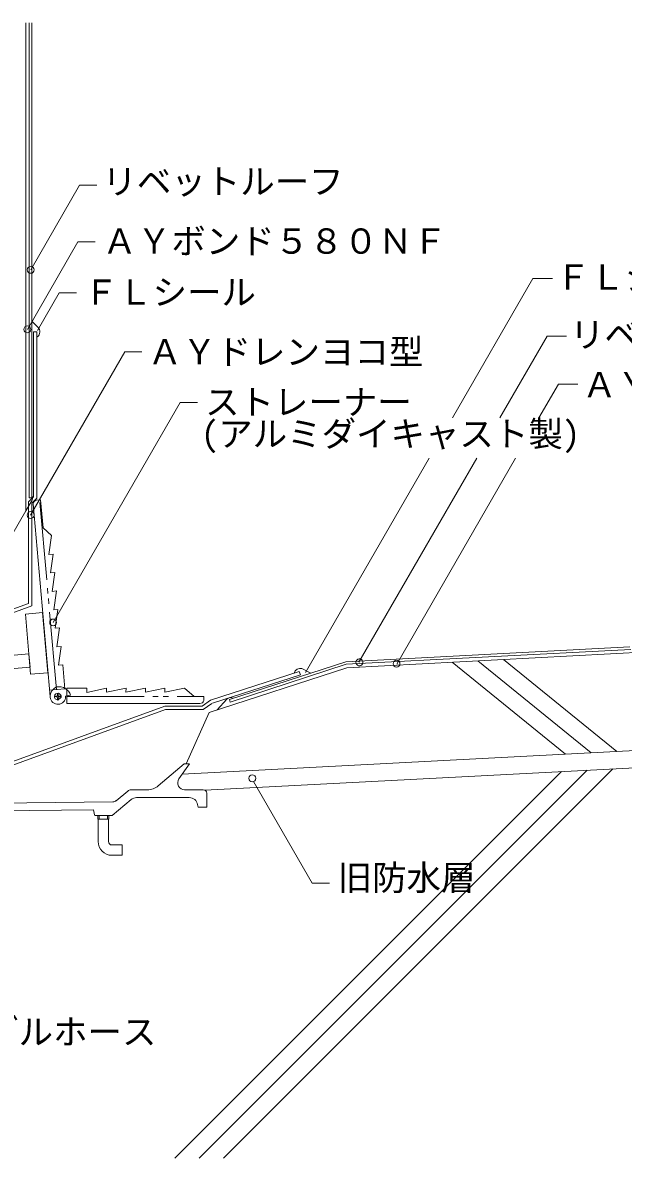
# Model space of a CAD drawing. Units: millimetres, scale not verified. Extents: x -561 to 705, y -497 to 396.
# Drawn here: x -87 to 262, y -263 to 396 of the extents above; entities that cross this region are included whole.
import ezdxf
from ezdxf.enums import TextEntityAlignment as Align

# ---------------------------------------------------------------- set-up
doc = ezdxf.new("R2010")
doc.units = ezdxf.units.MM
doc.header["$LTSCALE"] = 5
doc.linetypes.add('DASHED3', pattern=[4, 3, -1])
doc.linetypes.add('DOUBLE_CHAIN2', pattern=[12.8, 9, -1, 0.6, -0.6, 0.6, -1])
for name, color, linetype, lineweight in [('0-0', 7, 'Continuous', 9), ('2-0', 7, 'Continuous', 9), ('E-0', 7, 'Continuous', 9)]:
    doc.layers.add(name, color=color, linetype=linetype, lineweight=lineweight)
doc.styles.add('ＭＳ ゴシック', font='')
doc.styles.get('ＭＳ ゴシック').set_extended_font_data('MS Gothic')

msp = doc.modelspace()

# ---------------------------------------------------------------- linework, layer by layer
at = {"layer": '0-0'}
for p, q in [((258.037, -26.821), (192.222, 26.475)), ((228.189, -28.385), (162.373, 24.911)), ((243.113, -27.603), (177.298, 25.693)), ((5.825, -40.039), (424.124, -18.117)), ((18.961, -49.364), (424.647, -28.103)), ((225.847, -38.522), (1.488, -262.881)), ((240.771, -37.739), (15.63, -262.881)), ((255.696, -36.957), (29.772, -262.881))]:
    msp.add_line(p, q, dxfattribs=at)
at = {"layer": '2-0'}
for p, q in [((-85.021, 395.919), (-85.021, 112.709)), ((-83.021, 395.919), (-83.021, 120.188)), ((-81.521, 395.919), (-81.521, 120.188)), ((-82.184, 252.525), (-53.822, 301.651)), ((-53.822, 301.651), (-43.822, 301.651)), ((-84.06, 218.018), (-54.748, 268.788)), ((-54.748, 268.788), (-44.748, 268.788)), ((162.666, 166.66), (209.323, 247.471)), ((209.323, 247.471), (220.563, 247.471)), ((-77.88, 219.138), (-81.32, 222.577)), ((-80.521, 216.555), (-78.521, 216.555)), ((-80.521, 216.555), (-80.521, 120.926)), ((190.181, 166.66), (217.548, 214.06)), ((217.548, 214.06), (228.788, 214.06)), ((-82.225, 110.305), (-27.592, 204.932)), ((-27.592, 204.932), (-17.58, 204.932)), ((212.77, 166.66), (224.052, 186.2)), ((224.052, 186.2), (235.292, 186.2)), ((77.391, 18.958), (149.139, 143.229)), ((108.321, 24.873), (176.653, 143.229)), ((130.322, 23.856), (199.242, 143.229)), ((-80.521, 120.926), (-83.521, 117.927)), ((-81.521, 120.188), (-83.021, 120.188)), ((-83.521, 117.927), (-83.521, 59.024)), ((-81.521, 117.098), (-81.521, 57.624)), ((-70.931, 4.965), (-80.753, 116.845)), ((-83.521, 59.024), (-178.048, 24.619)), ((-81.521, 57.624), (-177.364, 22.74)), ((100.646, 25.181), (265.449, 33.818)), ((101.289, 21.71), (295.812, 31.904)), ((21.385, -4.253), (101.289, 21.71)), ((33.122, 3.241), (100.646, 25.181)), ((75.256, 21.267), (80.409, 18.642)), ((74.325, 17.68), (23.327, 1.11)), ((-66.651, 5.406), (-66.651, 6.066)), ((-64.461, 4.636), (-66.43, 2.956)), ((16.061, 0.994), (-61.19, 0.957)), ((22.252, 2.864), (17.299, -0.605)), ((23.006, 0.95), (18.007, -2.551)), ((25.952, -2.769), (31.635, 3.543)), ((33.122, 3.241), (33.585, 1.814)), ((-4.237, -0.605), (-149.609, -53.516)), ((-4.237, -0.605), (17.299, -0.605)), ((-3.885, -2.605), (17.835, -2.605)), ((21.385, -4.253), (8.053, -34.106)), ((3.883, -42.812), (9.979, -34.106)), ((47.14, -44.319), (81.221, -103.351)), ((-32.542, -55.417), (-25.858, -49.808)), ((-14.537, -49.106), (-23.93, -49.106)), ((17.978, -49.106), (7.159, -49.106)), ((19.978, -51.106), (19.978, -59.106)), ((-122.235, -57.128), (-34.436, -56.119)), ((-34.882, -63.989), (-23.902, -54.776)), ((-20.688, -53.606), (9.806, -53.606)), ((14.725, -57.712), (14.978, -59.106)), ((19.978, -59.106), (14.978, -59.106)), ((-35.203, -64.106), (-44.608, -64.106)), ((-43.197, -66.106), (-43.197, -64.106)), ((-42.382, -66.106), (-42.382, -64.106)), ((-37.661, -66.106), (-37.661, -64.106)), ((-36.847, -66.106), (-36.847, -64.106)), ((-43.197, -66.106), (-36.847, -66.106)), ((-43.022, -79.106), (-43.022, -66.106)), ((-37.022, -79.106), (-37.022, -66.106)), ((-35.022, -81.106), (-29.022, -81.106)), ((-29.022, -81.106), (-29.022, -87.106)), ((-35.022, -87.106), (-29.022, -87.106)), ((81.221, -103.351), (91.221, -103.351))]:
    msp.add_line(p, q, dxfattribs=at)
at = {"layer": '2-0', "linetype": 'DOUBLE_CHAIN2'}
for p, q in [((-67.274, 9.05), (-76.963, 119.185)), ((-61.231, 4.967), (12.65, 4.983))]:
    msp.add_line(p, q, dxfattribs=at)
at = {"layer": '2-0'}
for points in [[(-78.252, 217.339), (-65.658, 239.152), (-55.658, 239.152)], [(-78.521, 216.555), (-78.521, 120.098), (-81.521, 117.098)], [(-69.155, 47.972), (4.544, 175.623), (14.544, 175.623)], [(-105.022, 78.067), (-85.021, 112.709), (-81.378, 119.019)], [(-78.935, 118.891), (-76.445, 119.11), (-75.011, 102.873), (-70.101, 98.395), (-71.65, 87.447), (-69.161, 87.686), (-70.71, 76.729), (-68.221, 76.967), (-69.771, 66.02), (-67.282, 66.258), (-68.832, 55.311), (-66.342, 55.539), (-67.891, 44.592), (-65.403, 44.83), (-66.952, 33.883), (-64.464, 34.121), (-66.013, 23.174), (-63.523, 23.393), (-62.302, 9.476), (-71.258, 8.691)], [(33.585, 1.814), (100.921, 23.693), (266.148, 32.352)], [(74.325, 17.68), (73.707, 19.582), (22.252, 2.864)], [(-61.19, 0.957), (-61.192, 9.937), (-49.502, 9.939), (-49.501, 7.439), (-38.172, 9.942), (-38.191, 7.442), (-26.855, 9.944), (-26.875, 7.444), (-15.545, 9.947), (-15.564, 7.447), (-4.231, 9.949), (-4.25, 7.449), (7.081, 9.952), (12.65, 4.983), (18.303, 4.984), (18.281, 2.654)], [(-66.651, 3.856), (-66.651, 4.516), (-66.871, 4.746), (-67.531, 4.746), (-67.921, 4.966)], [(-67.531, 5.186), (-66.871, 5.186), (-66.651, 5.406)], [(-66.211, 6.066), (-66.211, 5.406), (-65.991, 5.176), (-65.331, 5.176)], [(-64.941, 4.956), (-65.331, 4.736), (-65.991, 4.736), (-66.211, 4.516), (-66.211, 3.856)], [(-61.911, 4.977), (-61.931, 5.237), (-58.991, 5.847)], [(-3.885, -2.605), (-148.925, -55.395), (-149.609, -53.516)], [(-8.11, -46.767), (6.979, -34.106), (9.979, -34.106)], [(-45.099, -63.7), (-45.661, -60.748), (-101.831, -61.394)]]:
    msp.add_lwpolyline(points, dxfattribs=at)
msp.add_lwpolyline([(-82.198, 17.95), (-85.258, 52.836), (-75.286, 53.711), (-72.227, 18.825)], close=True, dxfattribs=at)
at = {"layer": '2-0', "linetype": 'DASHED3'}
msp.add_lwpolyline([(-191.743, 16.413), (-191.403, 12.538), (-82.571, 22.083), (-83.25, 29.824), (-192.082, 20.278)], close=True, dxfattribs=at)
at = {"layer": '2-0'}
for centre in [(-82.184, 252.525), (-84.06, 218.018), (-82.225, 110.305), (-69.155, 47.972), (130.152, 24.05), (46.436, -42.447)]:
    msp.add_circle(centre, 2, dxfattribs=at)
for centre, radius, start, end in [((-80.521, 216.555), 3.694, 308.56893, 44.36608), ((-83.487, 120.165), 2.41, 324.6685, 35.3315), ((-78.513, 116.686), 2.246, 100.82814, 175.94028), ((108.602, 24.846), 2, 118.62347, 75.00629), ((108.602, 24.846), 2, 108.92477, 118.62347), ((108.602, 24.846), 2, 106.94419, 108.92477), ((108.602, 24.846), 2, 83.83256, 106.94419), ((108.602, 24.846), 2, 75.00629, 83.83256), ((74.325, 17.68), 3.706, 75.44746, 165.33897), ((-64.545, 4.713), 6.377, 111.98554, 180.87928), ((-66.259, 4.726), 2.216, 85.9051, 165.10061), ((-65.85, 3.437), 7.27, 19.36601, 98.56151), ((-66.671, 4.794), 2.216, 355.9051, 75.10061), ((-66.246, 5.192), 4.71, 187.04308, 272.26621), ((-66.229, 5.125), 2.179, 175.51844, 264.69296), ((-67.552, 4.768), 0.418, 87.09547, 151.78411), ((-66.475, 6.217), 0.233, 79.19425, 220.69326), ((-66.214, 3.855), 0.436, 179.86177, 240.30007), ((-66.621, 6.082), 0.41, 357.7366, 62.42524), ((-66.39, 3.706), 0.234, 259.95971, 39.92779), ((-66.426, 4.986), 4.515, 274.6543, 359.87743), ((-65.176, 4.995), 0.238, 350.60084, 130.56892), ((16.268, 3.03), 2.047, 264.18799, 349.41112), ((33.854, 0.989), 3.383, 61.91908, 130.97614), ((7.159, -45.106), 4, 144.99966, 270), ((-23.93, -52.106), 3, 90, 129.99988), ((-14.537, -39.106), 10, 270, 309.99995), ((17.978, -51.106), 2, 0, 90), ((-34.456, -53.106), 3, 270, 309.99988), ((-34.471, -53.119), 3, 270.65973, 309.99962), ((-20.688, -58.606), 5, 90, 129.99995), ((9.806, -58.606), 5, 10.30489, 90), ((-44.608, -63.606), 0.5, 190.78464, 270), ((-35.203, -63.606), 0.5, 270, 309.9993), ((-35.022, -79.106), 8, 180, 270), ((-35.022, -79.106), 2, 180, 270)]:
    msp.add_arc(centre, radius, start, end, dxfattribs=at)

# ---------------------------------------------------------------- texts
at = {"layer": 'E-0', "style": 'ＭＳ ゴシック'}
for s, p in [('リベットルーフ', (-40.539, 292.074)), ('ＡＹボンド５８０ＮＦ', (-40.539, 257.499)), ('ＦＬシール', (222.575, 236.614)), ('ＦＬシール', (-51.448, 227.863)), ('リベットルーフ', (230.8, 203.204)), ('ＡＹドレンヨコ型', (-14.271, 193.279)), ('ＡＹボンド５８０ＮＦ', (237.936, 174.263)), ('ストレーナー', (19.007, 164.147)), ('(アルミダイキャスト製)', (16.702, 145.706)), ('旧防水層', (95.962, -111.835)), ('フレキシブルホース', (-189.187, -201.25))]:
    msp.add_text(s, height=14.66, dxfattribs=at).set_placement(p, align=Align.BOTTOM_LEFT)

doc.saveas('drawing.dxf')
